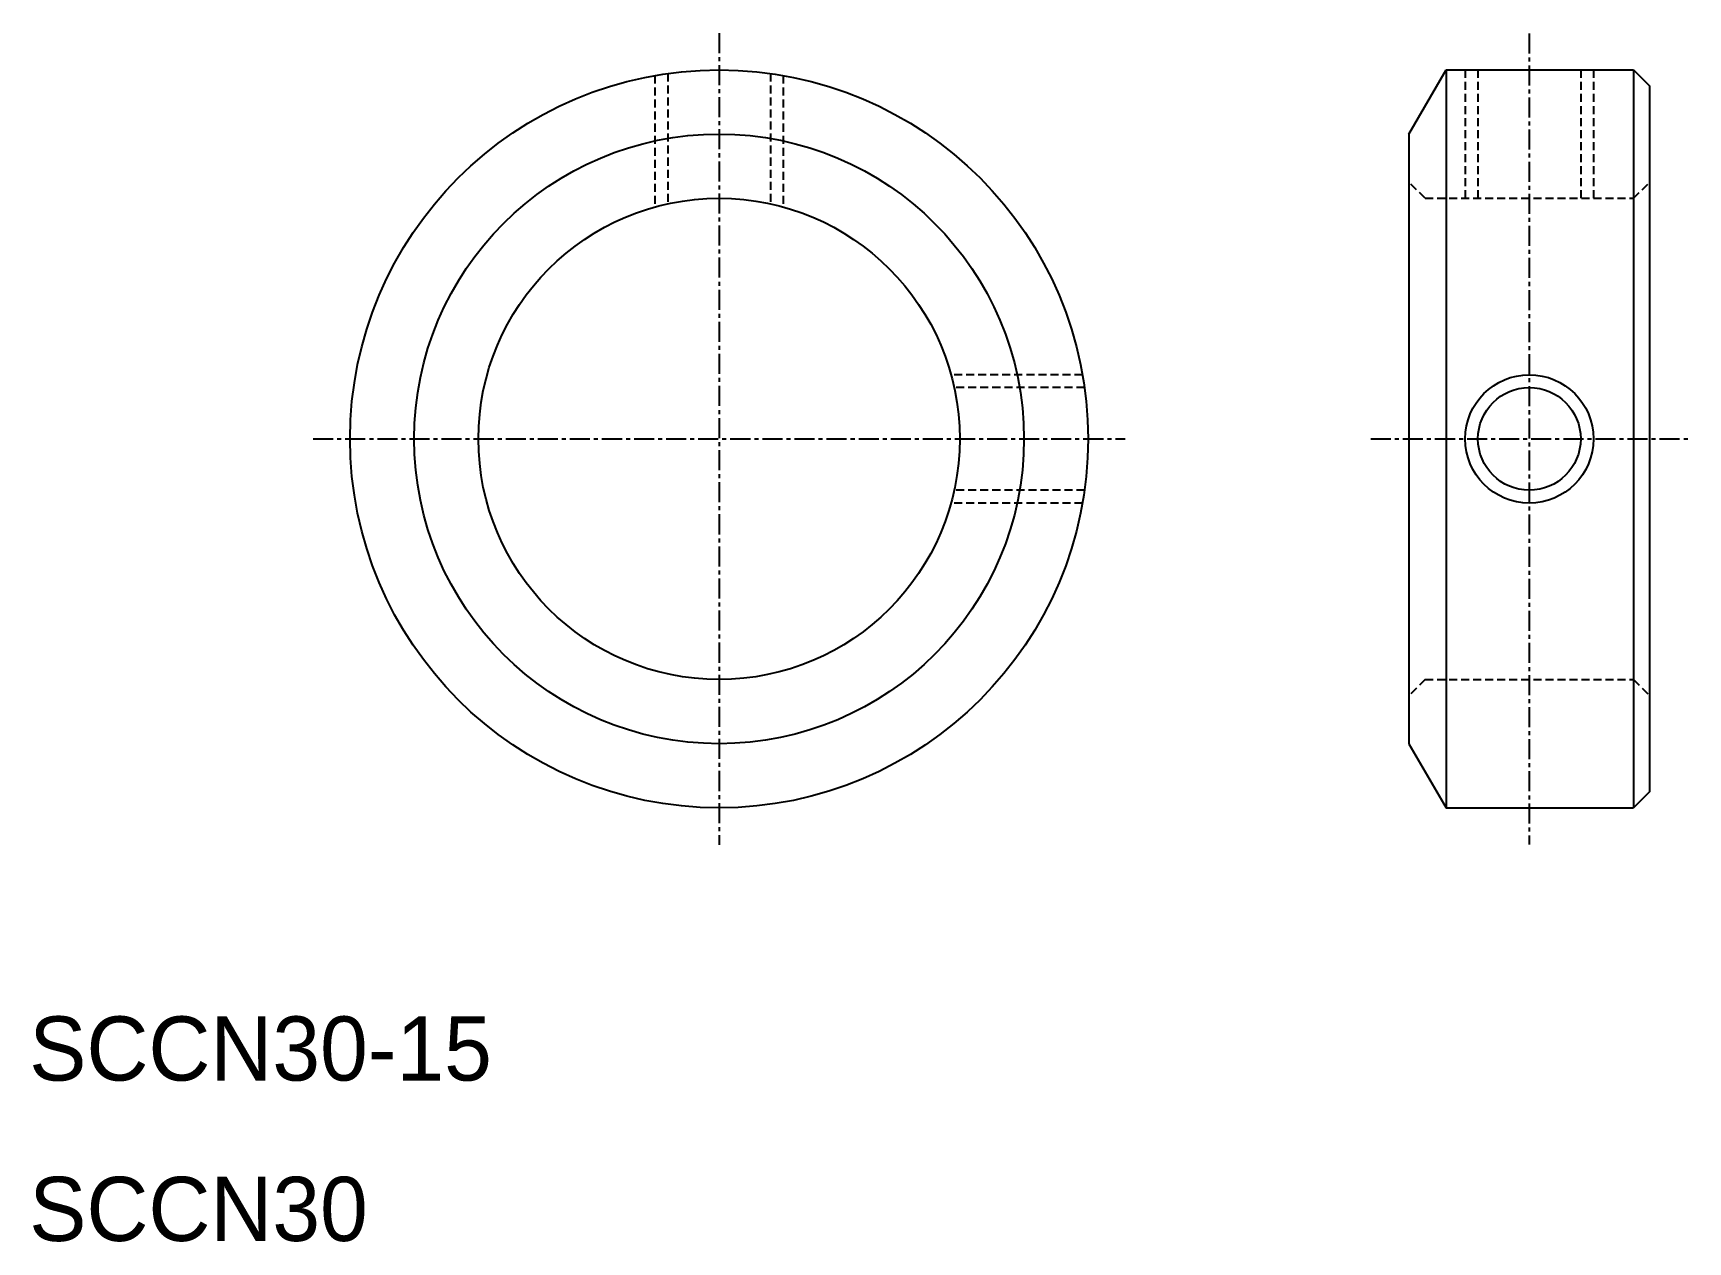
# Model space of a CAD drawing. Extents: x 10 to 113, y 10 to 85.
import ezdxf

# ---------------------------------------------------------------- set-up
doc = ezdxf.new("R2010")
doc.units = 0
doc.linetypes.add('CENTER', pattern=[2, 1.25, -0.25, 0.25, -0.25])
doc.linetypes.add('DASHED', pattern=[0.75, 0.5, -0.25])
doc.layers.get('0').update_dxf_attribs({"linetype": 'CONTINUOUS'})
doc.layers.add('CENTER', color=1, linetype='CENTER')

msp = doc.modelspace()

# ---------------------------------------------------------------- linework, layer by layer
at = {"color": 3, "linetype": 'DASHED'}
for p, q in [((49, 82.65), (49, 74.46)), ((49.8, 82.78), (49.8, 74.65)), ((56.2, 82.78), (56.2, 74.65)), ((57, 82.65), (57, 74.46)), ((99.5, 83), (99.5, 75)), ((100.3, 83), (100.3, 75)), ((106.7, 83), (106.7, 75)), ((107.5, 83), (107.5, 75)), ((97, 75), (96, 76)), ((110, 75), (111, 76)), ((97, 75), (110, 75)), ((75.65, 64), (67.46, 64)), ((75.78, 63.2), (67.65, 63.2)), ((75.78, 56.8), (67.65, 56.8)), ((75.65, 56), (67.46, 56)), ((97, 45), (96, 44)), ((97, 45), (110, 45)), ((110, 45), (111, 44))]:
    msp.add_line(p, q, dxfattribs=at)
at = {"color": 7, "linetype": 'CONTINUOUS'}
for p, q in [((96, 79), (98.31, 83)), ((98.31, 83), (98.31, 37)), ((98.31, 83), (110, 83)), ((110, 83), (111, 82)), ((110, 83), (110, 37)), ((111, 82), (111, 38)), ((96, 79), (96, 41)), ((96, 41), (98.31, 37)), ((111, 38), (110, 37)), ((98.31, 37), (110, 37))]:
    msp.add_line(p, q, dxfattribs=at)
for centre, radius in [((53, 60), 23), ((53, 60), 19), ((53, 60), 15), ((103.5, 60), 3.2)]:
    msp.add_circle(centre, radius, dxfattribs=at)
at = {"color": 3, "linetype": 'CONTINUOUS'}
msp.add_circle((103.5, 60), 4, dxfattribs=at)
at = {"layer": 'CENTER', "color": 1, "linetype": 'CENTER'}
for p, q in [((53, 85.3), (53, 34.7)), ((103.5, 85.28), (103.5, 34.72)), ((27.7, 60), (78.3, 60)), ((93.62, 60), (113.38, 60))]:
    msp.add_line(p, q, dxfattribs=at)

# ---------------------------------------------------------------- texts
at = {"color": 7, "linetype": 'CONTINUOUS'}
for s, p in [('SCCN30-15', (10, 20)), ('SCCN30', (10, 10))]:
    msp.add_text(s, height=4, dxfattribs=at).set_placement(p)

doc.saveas('drawing.dxf')
